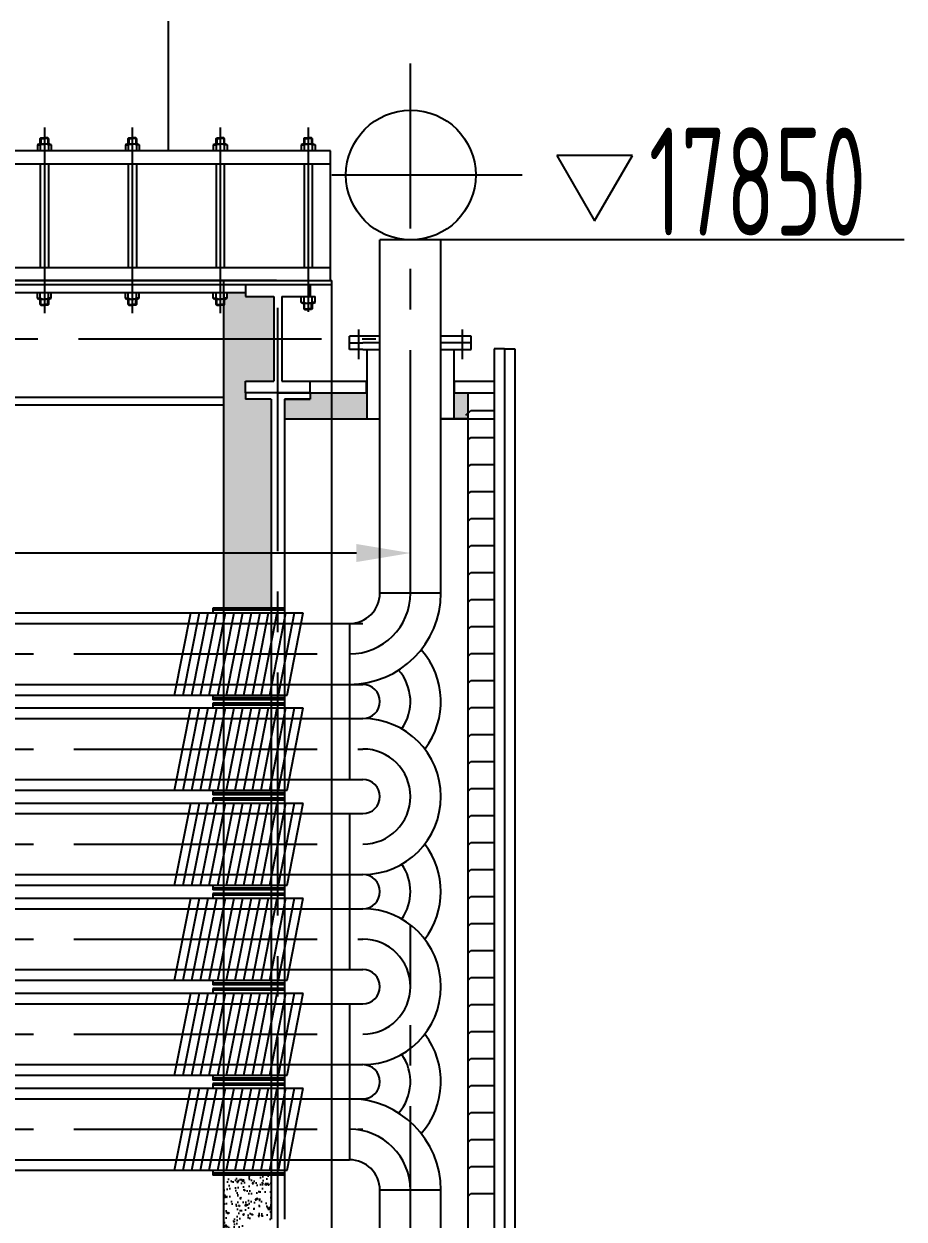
# Model space of a CAD drawing. Header units: millimetres. Extents: x 6566 to 7427, y 671 to 1285.
# Drawn here: x 6952.5 to 6993.2, y 1030.1 to 1085.4 of the extents above; entities that cross this region are included whole.
import ezdxf

# ---------------------------------------------------------------- set-up
doc = ezdxf.new("R2010")
doc.units = ezdxf.units.MM
doc.header["$LTSCALE"] = 15
doc.header["$MEASUREMENT"] = 0
doc.linetypes.add('CENTER2', pattern=[1.125, 0.75, -0.125, 0.125, -0.125])
for name, color, linetype in [('LAYER1', 7, 'Continuous'), ('LAYER2', 2, 'CENTER2'), ('LAYER3', 1, 'Continuous')]:
    doc.layers.add(name, color=color, linetype=linetype)
doc.styles.add('HZTXT', font='ascii.shx', dxfattribs={"width": 0.7, "height": 3.5, "bigfont": 'HZTXT.shx'})
doc.dimstyles.new('ISO-25$0', dxfattribs={"dimtxt": 3.5, "dimasz": 2.5, "dimexe": 0.18, "dimexo": 0.5, "dimgap": 1, "dimtad": 1, "dimdec": 4, "dimzin": 0, "dimdsep": 46, "dimtxsty": 'HZTXT', "dimcen": 0, "dimadec": 0, "dimazin": 0, "dimtfac": 0.714286, "dimtdec": 4, "dimtofl": 0, "dimtmove": 1, "dimatfit": 3, "dimfxl": 0, "dimtolj": 1, "dimtzin": 0, "dimarcsym": 0})
pattern_1 = [(50, (958.15076, 0), (0.71726018, -0.062752135), [0.075, -0.825]), (355, (958.15076, 0), (-0.13875133, 0.75219213), [0.06, -0.66]), (100.4514, (958.2105, -0.0052), (0.57850938, 0.68943954), [0.06374019, -0.70114211]), (46.1842, (958.1508, 0.2), (1.06724105, -0.16551901), [0.1125, -1.2375]), (96.6356, (958.2397, 0.1862), (0.9346627, 0.97411787), [0.09561029, -1.051713]), (351.1842, (958.1508, 0.2), (0.93466195, 0.9741186), [0.09, -0.99]), (21, (958.25076, 0.15), (0.59690705, -0.40261889), [0.075, -0.825]), (326, (958.25076, 0.15), (0.24331533, 0.725150045), [0.06, -0.66]), (71.4514, (958.3005, 0.11645), (0.84022263, 0.3225305), [0.06374019, -0.70114211]), (37.5, (958.15076, 0), (0.012159855, 0.332893854), [0, -0.652, 0, -0.67, 0, -0.6625]), (7.5, (958.15076, 0), (0.263069537, 0.394411712), [0, -0.382, 0, -0.637, 0, -0.2525]), (327.5, (957.92776, 0), (0.533822436, -0.022554872), [0, -0.25, 0, -0.78, 0, -1.035]), (317.5, (957.82776, 0), (0.58318617, 0.100104982), [0, -0.325, 0, -0.518, 0, -0.735])]

# ---------------------------------------------------------------- blocks, each defined once
blk = doc.blocks.new('*D28')
at = {"layer": 'DEFPOINTS', "color": 0}
for p in [(6927.73, 1060.896), (6970.361, 1059.044), (6927.73, 1058.124)]:
    blk.add_point(p, dxfattribs=at)
at = {"layer": 'LAYER1', "color": 0, "lineweight": -2}
for p, q in [((6927.73, 1058.624), (6927.73, 1061.076)), ((6967.861, 1060.896), (6930.23, 1060.896)), ((6970.361, 1059.544), (6970.361, 1061.076))]:
    blk.add_line(p, q, dxfattribs=at)
at = {"layer": 'LAYER1', "color": 0}
for points in [[(6930.23, 1061.313), (6930.23, 1060.48), (6927.73, 1060.896)], [(6967.861, 1061.313), (6967.861, 1060.48), (6970.361, 1060.896)]]:
    blk.add_solid(points, dxfattribs=at)
at = {"layer": 'LAYER1', "color": 0, "insert": (6947.425, 1063.646), "char_height": 3.5, "attachment_point": 5, "style": 'HZTXT'}
blk.add_mtext('\\A1;2143', dxfattribs=at)

msp = doc.modelspace()

# ---------------------------------------------------------------- hatches: boundary and pattern name
at = {"layer": 'LAYER1'}
h = msp.add_hatch(dxfattribs=at)
h.set_pattern_fill('AR-CONC', color=0, scale=0.1, style=0)
h.set_pattern_definition(pattern_1)
h.paths.add_polyline_path([(6973.02953, 1068.31192), (6972.3748, 1068.31192), (6972.3748, 1067.11192), (6973.02953, 1067.11192)])
h.paths.add_polyline_path([(6968.34783, 1068.31192), (6966.72953, 1068.31192), (6966.72953, 1067.11192), (6968.34783, 1067.11192)])
h.paths.add_polyline_path([(6966.72953, 1068.31192), (6965.72953, 1068.31192), (6965.72953, 1068.01629), (6964.54131, 1068.01629), (6964.54131, 1067.11192), (6966.72953, 1067.11192)])
h.paths.add_polyline_path([(6963.91774, 1068.01629), (6962.72953, 1068.01629), (6962.72953, 1068.31192), (6962.72953, 1068.85192), (6964.04953, 1068.85192), (6964.04953, 1070.81192), (6961.72953, 1070.81192), (6961.72953, 1058.34392), (6963.91774, 1058.34392)])
h.paths.add_polyline_path([(6964.04953, 1072.77192), (6962.72953, 1072.77192), (6962.72953, 1072.96246), (6961.88178, 1072.96246), (6961.88178, 1072.68914), (6961.83262, 1072.66075), (6961.81774, 1072.65216), (6961.75249, 1072.65216), (6961.75249, 1072.36542), (6961.72953, 1072.36542), (6961.72953, 1070.81192), (6964.04953, 1070.81192)])
h = msp.add_hatch(dxfattribs=at)
h.set_pattern_fill('AR-CONC', color=0, scale=0.1, style=0)
h.set_pattern_definition(pattern_1)
h.paths.add_polyline_path([(6963.91774, 1032.10392), (6961.72953, 1032.10392), (6961.72953, 1027.72392), (6964.04953, 1027.72392), (6964.04953, 1029.22992), (6962.72953, 1029.22992), (6962.72953, 1029.76992), (6962.72953, 1030.06555), (6963.91774, 1030.06555)])
h.paths.add_polyline_path([(6964.04953, 1027.72392), (6961.72953, 1027.72392), (6961.72953, 1023.34392), (6963.91774, 1023.34392), (6963.91774, 1025.47429), (6962.72953, 1025.47429), (6962.72953, 1025.76992), (6962.72953, 1026.30992), (6964.04953, 1026.30992)])

# ---------------------------------------------------------------- linework, layer by layer
for p, q in [((6980.63264, 1079.30265), (6977.13268, 1079.30265)), ((6977.13268, 1079.30265), (6978.88266, 1076.2716)), ((6978.88266, 1076.2716), (6980.63264, 1079.30265))]:
    msp.add_line(p, q)
for p, q in [((6953.26806, 1080.10897), (6953.26806, 1079.82223)), ((6953.591, 1080.10897), (6953.591, 1079.82223)), ((6957.33472, 1080.10897), (6957.33472, 1079.82223)), ((6957.65767, 1080.10897), (6957.65767, 1079.82223)), ((6961.40139, 1080.10897), (6961.40139, 1079.82223)), ((6961.72433, 1080.10897), (6961.72433, 1079.82223)), ((6965.46806, 1080.10897), (6965.46806, 1079.82223)), ((6965.791, 1080.10897), (6965.791, 1079.82223)), ((6993.1961, 1075.39458), (6971.77131, 1075.39458)), ((6953.26806, 1072.36542), (6953.26806, 1072.65216)), ((6953.591, 1072.36542), (6953.591, 1072.65216)), ((6957.33472, 1072.36542), (6957.33472, 1072.65216)), ((6957.65767, 1072.36542), (6957.65767, 1072.65216)), ((6961.40139, 1072.36542), (6961.40139, 1072.65216)), ((6961.72433, 1072.36542), (6961.72433, 1072.65216)), ((6965.46806, 1072.17488), (6965.46806, 1072.46162)), ((6965.791, 1072.17488), (6965.791, 1072.46162))]:
    msp.add_line(p, q, dxfattribs=at)
at = {"layer": 'LAYER1', "color": 1}
for p, q in [((6971.77131, 1075.39458), (6968.95131, 1075.39458)), ((6971.77131, 1075.39458), (6968.95131, 1075.39458)), ((6968.95131, 1059.04392), (6968.95131, 1075.39458)), ((6971.77131, 1059.04392), (6971.77131, 1075.39458)), ((6971.77131, 1059.04392), (6968.95131, 1059.04392)), ((6891.00882, 1058.12392), (6965.40466, 1058.12392)), ((6887.29774, 1057.63392), (6968.16131, 1057.63392)), ((6887.29774, 1054.81392), (6968.16131, 1054.81392)), ((6967.54131, 1054.81392), (6967.54131, 1053.23392)), ((6890.25856, 1054.32392), (6964.6544, 1054.32392)), ((6891.00882, 1053.72392), (6965.40466, 1053.72392)), ((6887.29774, 1053.23392), (6968.16131, 1053.23392)), ((6887.29774, 1050.41392), (6968.16131, 1050.41392)), ((6890.25856, 1049.92392), (6964.6544, 1049.92392)), ((6891.00882, 1049.32392), (6965.40466, 1049.32392)), ((6887.29774, 1048.83392), (6968.16131, 1048.83392)), ((6887.29774, 1046.01392), (6968.16131, 1046.01392)), ((6967.54131, 1046.01392), (6967.54131, 1044.43392)), ((6890.25856, 1045.52392), (6964.6544, 1045.52392)), ((6891.00882, 1044.92392), (6965.40466, 1044.92392)), ((6887.29774, 1044.43392), (6968.16131, 1044.43392)), ((6887.29774, 1041.61392), (6968.16131, 1041.61392)), ((6890.25856, 1041.12392), (6964.6544, 1041.12392)), ((6891.00882, 1040.52392), (6965.40466, 1040.52392)), ((6887.29774, 1040.03392), (6968.16131, 1040.03392)), ((6887.29774, 1037.21392), (6968.16131, 1037.21392)), ((6967.54131, 1037.21392), (6967.54131, 1035.63392)), ((6890.25856, 1036.72392), (6964.6544, 1036.72392)), ((6891.00882, 1036.12392), (6965.40466, 1036.12392)), ((6887.29774, 1035.63392), (6968.16131, 1035.63392)), ((6887.29774, 1032.81392), (6967.54131, 1032.81392)), ((6890.25856, 1032.32392), (6964.6544, 1032.32392)), ((6971.77131, 1031.40392), (6968.95131, 1031.40392)), ((6968.95131, 1024.04392), (6968.95131, 1031.40392)), ((6971.77131, 1024.04392), (6971.77131, 1031.40392))]:
    msp.add_line(p, q, dxfattribs=at)
at = {"layer": 'LAYER1', "color": 0}
for p, q in [((6972.9298, 1067.27904), (6973.15077, 1067.50002)), ((6973.15076, 1067.5), (6974.22953, 1067.5)), ((6973.02953, 1066.12877), (6973.15077, 1066.25002)), ((6973.15076, 1066.25), (6974.22953, 1066.25)), ((6973.02953, 1064.87877), (6973.15077, 1065.00002)), ((6973.15076, 1065), (6974.22953, 1065)), ((6973.02953, 1063.62877), (6973.15077, 1063.75002)), ((6973.15076, 1063.75), (6974.22953, 1063.75)), ((6973.02953, 1062.37877), (6973.15077, 1062.50002)), ((6973.15076, 1062.5), (6974.22953, 1062.5)), ((6973.02953, 1061.12877), (6973.15077, 1061.25002)), ((6973.15076, 1061.25), (6974.22953, 1061.25)), ((6973.02953, 1059.87877), (6973.15077, 1060.00002)), ((6973.15076, 1060), (6974.22953, 1060)), ((6973.02953, 1058.62877), (6973.15077, 1058.75002)), ((6973.15076, 1058.75), (6974.22953, 1058.75)), ((6973.02953, 1057.37877), (6973.15077, 1057.50002)), ((6973.15076, 1057.5), (6974.22953, 1057.5)), ((6973.02953, 1056.12877), (6973.15077, 1056.25002)), ((6973.15076, 1056.25), (6974.22953, 1056.25)), ((6973.02953, 1054.87877), (6973.15077, 1055.00002)), ((6973.15076, 1055), (6974.22953, 1055)), ((6973.02953, 1053.62877), (6973.15077, 1053.75002)), ((6973.15076, 1053.75), (6974.22953, 1053.75)), ((6973.02953, 1052.37877), (6973.15077, 1052.50002)), ((6973.15076, 1052.5), (6974.22953, 1052.5)), ((6973.02953, 1051.12877), (6973.15077, 1051.25002)), ((6973.15076, 1051.25), (6974.22953, 1051.25)), ((6973.02953, 1049.87877), (6973.15077, 1050.00002)), ((6973.15076, 1050), (6974.22953, 1050)), ((6973.02953, 1048.62877), (6973.15077, 1048.75002)), ((6973.15076, 1048.75), (6974.22953, 1048.75)), ((6973.02953, 1047.37877), (6973.15077, 1047.50002)), ((6973.15076, 1047.5), (6974.22953, 1047.5)), ((6973.02953, 1046.12877), (6973.15077, 1046.25002)), ((6973.15076, 1046.25), (6974.22953, 1046.25)), ((6973.02953, 1044.87877), (6973.15077, 1045.00002)), ((6973.15076, 1045), (6974.22953, 1045)), ((6973.02953, 1043.62877), (6973.15077, 1043.75002)), ((6973.15076, 1043.75), (6974.22953, 1043.75)), ((6973.02953, 1042.37877), (6973.15077, 1042.50002)), ((6973.15076, 1042.5), (6974.22953, 1042.5)), ((6973.02953, 1041.12877), (6973.15077, 1041.25002)), ((6973.15076, 1041.25), (6974.22953, 1041.25)), ((6973.02953, 1039.87877), (6973.15077, 1040.00002)), ((6973.15076, 1040), (6974.22953, 1040)), ((6973.02953, 1038.62877), (6973.15077, 1038.75002)), ((6973.15076, 1038.75), (6974.22953, 1038.75)), ((6973.02953, 1037.37877), (6973.15077, 1037.50002)), ((6973.15076, 1037.5), (6974.22953, 1037.5)), ((6973.02953, 1036.12877), (6973.15077, 1036.25002)), ((6973.15076, 1036.25), (6974.22953, 1036.25)), ((6973.02953, 1034.87877), (6973.15077, 1035.00002)), ((6973.15076, 1035), (6974.22953, 1035)), ((6973.02953, 1033.62877), (6973.15077, 1033.75002)), ((6973.15076, 1033.75), (6974.22953, 1033.75)), ((6973.02953, 1032.37877), (6973.15077, 1032.50002)), ((6973.15076, 1032.5), (6974.22953, 1032.5)), ((6973.02953, 1031.12877), (6973.15077, 1031.25002)), ((6973.15076, 1031.25), (6974.22953, 1031.25))]:
    msp.add_line(p, q, dxfattribs=at)
at = {"layer": 'LAYER1', "color": 1}
msp.add_circle((6970.38088, 1078.39451), 3, dxfattribs=at)
for centre, radius, start, end in [((6967.54131, 1059.04392), 4.23, 270, 0), ((6967.54131, 1059.04392), 1.41, 270, 0), ((6968.16131, 1054.02392), 3.61, 322.452547, 41.61493), ((6968.16131, 1054.02392), 0.79, 270, 90), ((6968.16131, 1049.62392), 3.61, 270, 90), ((6968.16131, 1049.62392), 0.79, 270, 90), ((6968.16131, 1045.22392), 3.61, 322.452547, 37.547453), ((6968.16131, 1045.22392), 0.79, 270, 90), ((6968.16131, 1040.82392), 3.61, 270, 90), ((6968.16131, 1040.82392), 0.79, 270, 90), ((6968.16131, 1036.42392), 3.61, 318.38507, 37.547453), ((6968.16131, 1036.42392), 0.79, 270, 90), ((6967.54131, 1031.40392), 4.23, 360, 90), ((6967.54131, 1031.40392), 1.41, 0, 90)]:
    msp.add_arc(centre, radius, start, end, dxfattribs=at)
at = {"layer": 'LAYER2'}
for p, q in [((6970.36131, 1059.04392), (6970.36131, 1083.55596)), ((6953.42953, 1080.59106), (6953.42953, 1072.004)), ((6957.49619, 1080.59106), (6957.49619, 1072.004)), ((6961.56286, 1080.59106), (6961.56286, 1072.004)), ((6965.62953, 1080.59106), (6965.62953, 1072.06442)), ((6966.72953, 1078.39451), (6975.53458, 1078.39451)), ((6964.22953, 976.61392), (6964.22953, 1073.31192)), ((6967.95985, 1071.23841), (6967.95985, 1069.87307)), ((6972.76278, 1071.23841), (6972.76278, 1069.87307)), ((6887.50098, 1070.81192), (6968.75463, 1070.81192)), ((6887.29774, 1056.22392), (6967.54131, 1056.22392)), ((6887.29774, 1051.82392), (6968.16131, 1051.82392)), ((6887.29774, 1047.42392), (6967.54131, 1047.42392)), ((6970.36131, 1024.04392), (6970.36131, 1043.69277)), ((6887.29774, 1043.02392), (6968.16131, 1043.02392)), ((6887.29774, 1038.62392), (6967.54131, 1038.62392)), ((6887.29774, 1034.22392), (6968.16131, 1034.22392))]:
    msp.add_line(p, q, dxfattribs=at)
for centre, radius, start, end in [((6967.54131, 1059.04392), 2.82, 270, 0), ((6968.16131, 1054.02392), 2.2, 324.770404, 41.310067), ((6968.16131, 1049.62392), 2.2, 270, 90), ((6968.16131, 1045.22392), 2.2, 324.770404, 35.229596), ((6968.16131, 1040.82392), 2.2, 270, 90), ((6968.16131, 1036.42392), 2.2, 318.689933, 35.229596), ((6967.54131, 1031.40392), 2.82, 360, 90)]:
    msp.add_arc(centre, radius, start, end, dxfattribs=at)
at = {"layer": 'LAYER3'}
for p, q in [((6959.16953, 1079.51192), (6959.16953, 1085.51192)), ((6953.2399, 1080.08081), (6953.26806, 1080.10897)), ((6953.2399, 1080.08081), (6953.2399, 1079.85967)), ((6953.2399, 1079.82223), (6953.2399, 1080.08081)), ((6953.2399, 1080.08081), (6953.42953, 1080.08081)), ((6953.26414, 1080.10506), (6953.25417, 1080.09509)), ((6953.26806, 1080.10897), (6953.42953, 1080.10897)), ((6953.591, 1080.10897), (6953.42953, 1080.10897)), ((6953.61916, 1080.08081), (6953.42953, 1080.08081)), ((6953.61916, 1080.08081), (6953.591, 1080.10897)), ((6953.59491, 1080.10506), (6953.60488, 1080.09509)), ((6953.61916, 1079.82223), (6953.61916, 1080.08081)), ((6953.61916, 1080.08081), (6953.61916, 1079.85967)), ((6957.30656, 1080.08081), (6957.33472, 1080.10897)), ((6957.30656, 1080.08081), (6957.30656, 1079.85967)), ((6957.30656, 1079.82223), (6957.30656, 1080.08081)), ((6957.30656, 1080.08081), (6957.49619, 1080.08081)), ((6957.33081, 1080.10506), (6957.32084, 1080.09509)), ((6957.33472, 1080.10897), (6957.49619, 1080.10897)), ((6957.65767, 1080.10897), (6957.49619, 1080.10897)), ((6957.68582, 1080.08081), (6957.49619, 1080.08081)), ((6957.68582, 1080.08081), (6957.65767, 1080.10897)), ((6957.66158, 1080.10506), (6957.67155, 1080.09509)), ((6957.68582, 1079.82223), (6957.68582, 1080.08081)), ((6957.68582, 1080.08081), (6957.68582, 1079.85967)), ((6961.37323, 1080.08081), (6961.40139, 1080.10897)), ((6961.37323, 1080.08081), (6961.37323, 1079.85967)), ((6961.37323, 1079.82223), (6961.37323, 1080.08081)), ((6961.37323, 1080.08081), (6961.56286, 1080.08081)), ((6961.39748, 1080.10506), (6961.38751, 1080.09509)), ((6961.40139, 1080.10897), (6961.56286, 1080.10897)), ((6961.72433, 1080.10897), (6961.56286, 1080.10897)), ((6961.75249, 1080.08081), (6961.56286, 1080.08081)), ((6961.75249, 1080.08081), (6961.72433, 1080.10897)), ((6961.72825, 1080.10506), (6961.73821, 1080.09509)), ((6961.75249, 1079.82223), (6961.75249, 1080.08081)), ((6961.75249, 1080.08081), (6961.75249, 1079.85967)), ((6965.4399, 1080.08081), (6965.46806, 1080.10897)), ((6965.4399, 1080.08081), (6965.4399, 1079.85967)), ((6965.4399, 1079.82223), (6965.4399, 1080.08081)), ((6965.4399, 1080.08081), (6965.62953, 1080.08081)), ((6965.46414, 1080.10506), (6965.45417, 1080.09509)), ((6965.46806, 1080.10897), (6965.62953, 1080.10897)), ((6965.791, 1080.10897), (6965.62953, 1080.10897)), ((6965.81916, 1080.08081), (6965.62953, 1080.08081)), ((6965.81916, 1080.08081), (6965.791, 1080.10897)), ((6965.79491, 1080.10506), (6965.80488, 1080.09509)), ((6965.81916, 1079.82223), (6965.81916, 1080.08081)), ((6965.81916, 1080.08081), (6965.81916, 1079.85967)), ((6966.66953, 1079.51192), (6888.72953, 1079.51192)), ((6953.17465, 1079.82223), (6953.11061, 1079.78525)), ((6953.11061, 1079.78525), (6953.2399, 1079.78525)), ((6953.11061, 1079.78525), (6953.11061, 1079.51192)), ((6953.11919, 1079.7902), (6953.15977, 1079.81364)), ((6953.17465, 1079.82223), (6953.4171, 1079.82223)), ((6953.2399, 1079.78525), (6953.2399, 1079.51192)), ((6953.68441, 1079.82223), (6953.44196, 1079.82223)), ((6953.74845, 1079.78525), (6953.61916, 1079.78525)), ((6953.61916, 1079.78525), (6953.61916, 1079.51192)), ((6953.68441, 1079.82223), (6953.74845, 1079.78525)), ((6953.73987, 1079.7902), (6953.69928, 1079.81364)), ((6953.74845, 1079.78525), (6953.74845, 1079.51192)), ((6957.24132, 1079.82223), (6957.17727, 1079.78525)), ((6957.17727, 1079.78525), (6957.30656, 1079.78525)), ((6957.17727, 1079.78525), (6957.17727, 1079.51192)), ((6957.18585, 1079.7902), (6957.22644, 1079.81364)), ((6957.24132, 1079.82223), (6957.48377, 1079.82223)), ((6957.30656, 1079.78525), (6957.30656, 1079.51192)), ((6957.75107, 1079.82223), (6957.50862, 1079.82223)), ((6957.81512, 1079.78525), (6957.68582, 1079.78525)), ((6957.68582, 1079.78525), (6957.68582, 1079.51192)), ((6957.75107, 1079.82223), (6957.81512, 1079.78525)), ((6957.80654, 1079.7902), (6957.76595, 1079.81364)), ((6957.81512, 1079.78525), (6957.81512, 1079.51192)), ((6961.30798, 1079.82223), (6961.24394, 1079.78525)), ((6961.24394, 1079.78525), (6961.37323, 1079.78525)), ((6961.24394, 1079.78525), (6961.24394, 1079.51192)), ((6961.25252, 1079.7902), (6961.2931, 1079.81364)), ((6961.30798, 1079.82223), (6961.55043, 1079.82223)), ((6961.37323, 1079.78525), (6961.37323, 1079.51192)), ((6961.81774, 1079.82223), (6961.57529, 1079.82223)), ((6961.88178, 1079.78525), (6961.75249, 1079.78525)), ((6961.75249, 1079.78525), (6961.75249, 1079.51192)), ((6961.81774, 1079.82223), (6961.88178, 1079.78525)), ((6961.8732, 1079.7902), (6961.83262, 1079.81364)), ((6961.88178, 1079.78525), (6961.88178, 1079.51192)), ((6965.37465, 1079.82223), (6965.31061, 1079.78525)), ((6965.31061, 1079.78525), (6965.31061, 1079.51192)), ((6965.31061, 1079.78525), (6965.4399, 1079.78525)), ((6965.31919, 1079.7902), (6965.35977, 1079.81364)), ((6965.37465, 1079.82223), (6965.6171, 1079.82223)), ((6965.4399, 1079.78525), (6965.4399, 1079.51192)), ((6965.88441, 1079.82223), (6965.64196, 1079.82223)), ((6965.81916, 1079.78525), (6965.81916, 1079.51192)), ((6965.94845, 1079.78525), (6965.81916, 1079.78525)), ((6965.88441, 1079.82223), (6965.94845, 1079.78525)), ((6965.93987, 1079.7902), (6965.89928, 1079.81364)), ((6965.94845, 1079.78525), (6965.94845, 1079.51192)), ((6966.66953, 1073.51192), (6966.66953, 1079.51192)), ((6888.72953, 1078.91192), (6966.66953, 1078.91192)), ((6953.2399, 1078.91192), (6953.2399, 1074.11192)), ((6953.61916, 1078.91192), (6953.61916, 1074.11192)), ((6957.30656, 1078.91192), (6957.30656, 1074.11192)), ((6957.68582, 1078.91192), (6957.68582, 1074.11192)), ((6961.37323, 1078.91192), (6961.37323, 1074.11192)), ((6961.75249, 1078.91192), (6961.75249, 1074.11192)), ((6965.4399, 1078.91192), (6965.4399, 1074.11192)), ((6965.81916, 1078.91192), (6965.81916, 1074.11192)), ((6888.72953, 1074.11192), (6966.66953, 1074.11192)), ((6888.72953, 1073.51192), (6966.72953, 1073.51192)), ((6966.72953, 1073.31192), (6888.72953, 1073.31192)), ((6964.16953, 1073.51192), (6891.28953, 1073.51192)), ((6961.72953, 1072.86383), (6961.72953, 1073.51192)), ((6961.72953, 1073.51192), (6966.72953, 1073.51192)), ((6965.72953, 1073.31192), (6962.72953, 1073.31192)), ((6962.72953, 1073.31192), (6962.72953, 1072.77192)), ((6963.96953, 1073.51192), (6966.72953, 1073.51192)), ((6965.72953, 1073.31192), (6965.72953, 1072.77192)), ((6966.72953, 1073.31192), (6966.72953, 1073.51192)), ((6966.72953, 1073.31192), (6966.72953, 1073.51192)), ((6966.72953, 986.77392), (6966.72953, 1073.31192)), ((6892.72953, 1072.96246), (6962.72953, 1072.96246)), ((6953.11061, 1072.68914), (6953.11061, 1072.96246)), ((6953.2399, 1072.68914), (6953.2399, 1072.96246)), ((6953.61916, 1072.68914), (6953.61916, 1072.96246)), ((6953.74845, 1072.68914), (6953.74845, 1072.96246)), ((6957.17727, 1072.68914), (6957.17727, 1072.96246)), ((6957.30656, 1072.68914), (6957.30656, 1072.96246)), ((6957.68582, 1072.68914), (6957.68582, 1072.96246)), ((6957.81512, 1072.68914), (6957.81512, 1072.96246)), ((6961.24394, 1072.68914), (6961.24394, 1072.96246)), ((6961.37323, 1072.68914), (6961.37323, 1072.96246)), ((6961.72953, 986.77392), (6961.72953, 1072.96246)), ((6961.75249, 1072.68914), (6961.75249, 1072.96246)), ((6961.88178, 1072.68914), (6961.88178, 1072.96246)), ((6962.72953, 1072.77192), (6964.04953, 1072.77192)), ((6964.04953, 1072.77192), (6964.04953, 1068.85192)), ((6964.40953, 1072.77192), (6965.94845, 1072.77192)), ((6964.40953, 1072.77192), (6964.40953, 1068.85192)), ((6965.31061, 1072.4986), (6965.31061, 1072.77192)), ((6965.4399, 1072.4986), (6965.4399, 1072.77192)), ((6965.81916, 1072.4986), (6965.81916, 1072.77192)), ((6965.94845, 1072.4986), (6965.94845, 1072.77192)), ((6953.11061, 1072.68914), (6953.2399, 1072.68914)), ((6953.17465, 1072.65216), (6953.11061, 1072.68914)), ((6953.11919, 1072.68418), (6953.15977, 1072.66075)), ((6953.17465, 1072.65216), (6953.4171, 1072.65216)), ((6953.2399, 1072.65216), (6953.2399, 1072.39357)), ((6953.2399, 1072.39357), (6953.2399, 1072.61472)), ((6953.2399, 1072.39357), (6953.42953, 1072.39357)), ((6953.2399, 1072.39357), (6953.26806, 1072.36542)), ((6953.26414, 1072.36933), (6953.25417, 1072.3793)), ((6953.26806, 1072.36542), (6953.42953, 1072.36542)), ((6953.61916, 1072.39357), (6953.42953, 1072.39357)), ((6953.591, 1072.36542), (6953.42953, 1072.36542)), ((6953.68441, 1072.65216), (6953.44196, 1072.65216)), ((6953.61916, 1072.39357), (6953.591, 1072.36542)), ((6953.59491, 1072.36933), (6953.60488, 1072.3793)), ((6953.74845, 1072.68914), (6953.61916, 1072.68914)), ((6953.61916, 1072.65216), (6953.61916, 1072.39357)), ((6953.61916, 1072.39357), (6953.61916, 1072.61472)), ((6953.68441, 1072.65216), (6953.74845, 1072.68914)), ((6953.73987, 1072.68418), (6953.69928, 1072.66075)), ((6957.17727, 1072.68914), (6957.30656, 1072.68914)), ((6957.24132, 1072.65216), (6957.17727, 1072.68914)), ((6957.18585, 1072.68418), (6957.22644, 1072.66075)), ((6957.24132, 1072.65216), (6957.48377, 1072.65216)), ((6957.30656, 1072.65216), (6957.30656, 1072.39357)), ((6957.30656, 1072.39357), (6957.30656, 1072.61472)), ((6957.30656, 1072.39357), (6957.49619, 1072.39357)), ((6957.30656, 1072.39357), (6957.33472, 1072.36542)), ((6957.33081, 1072.36933), (6957.32084, 1072.3793)), ((6957.33472, 1072.36542), (6957.49619, 1072.36542)), ((6957.68582, 1072.39357), (6957.49619, 1072.39357)), ((6957.65767, 1072.36542), (6957.49619, 1072.36542)), ((6957.75107, 1072.65216), (6957.50862, 1072.65216)), ((6957.68582, 1072.39357), (6957.65767, 1072.36542)), ((6957.66158, 1072.36933), (6957.67155, 1072.3793)), ((6957.81512, 1072.68914), (6957.68582, 1072.68914)), ((6957.68582, 1072.65216), (6957.68582, 1072.39357)), ((6957.68582, 1072.39357), (6957.68582, 1072.61472)), ((6957.75107, 1072.65216), (6957.81512, 1072.68914)), ((6957.80654, 1072.68418), (6957.76595, 1072.66075)), ((6961.24394, 1072.68914), (6961.37323, 1072.68914)), ((6961.30798, 1072.65216), (6961.24394, 1072.68914)), ((6961.25252, 1072.68418), (6961.2931, 1072.66075)), ((6961.30798, 1072.65216), (6961.55043, 1072.65216)), ((6961.37323, 1072.65216), (6961.37323, 1072.39357)), ((6961.37323, 1072.39357), (6961.37323, 1072.61472)), ((6961.37323, 1072.39357), (6961.56286, 1072.39357)), ((6961.37323, 1072.39357), (6961.40139, 1072.36542)), ((6961.39748, 1072.36933), (6961.38751, 1072.3793)), ((6961.40139, 1072.36542), (6961.56286, 1072.36542)), ((6961.75249, 1072.39357), (6961.56286, 1072.39357)), ((6961.72433, 1072.36542), (6961.56286, 1072.36542)), ((6961.81774, 1072.65216), (6961.57529, 1072.65216)), ((6961.75249, 1072.39357), (6961.72433, 1072.36542)), ((6961.72825, 1072.36933), (6961.73821, 1072.3793)), ((6961.88178, 1072.68914), (6961.75249, 1072.68914)), ((6961.75249, 1072.65216), (6961.75249, 1072.39357)), ((6961.75249, 1072.39357), (6961.75249, 1072.61472)), ((6961.81774, 1072.65216), (6961.88178, 1072.68914)), ((6961.8732, 1072.68418), (6961.83262, 1072.66075)), ((6965.31061, 1072.4986), (6965.4399, 1072.4986)), ((6965.37465, 1072.46162), (6965.31061, 1072.4986)), ((6965.31919, 1072.49364), (6965.35977, 1072.47021)), ((6965.37465, 1072.46162), (6965.6171, 1072.46162)), ((6965.4399, 1072.46162), (6965.4399, 1072.20303)), ((6965.4399, 1072.20303), (6965.4399, 1072.42418)), ((6965.4399, 1072.20303), (6965.62953, 1072.20303)), ((6965.4399, 1072.20303), (6965.46806, 1072.17488)), ((6965.46414, 1072.17879), (6965.45417, 1072.18876)), ((6965.46806, 1072.17488), (6965.62953, 1072.17488)), ((6965.81916, 1072.20303), (6965.62953, 1072.20303)), ((6965.791, 1072.17488), (6965.62953, 1072.17488)), ((6965.88441, 1072.46162), (6965.64196, 1072.46162)), ((6965.81916, 1072.20303), (6965.791, 1072.17488)), ((6965.79491, 1072.17879), (6965.80488, 1072.18876)), ((6965.94845, 1072.4986), (6965.81916, 1072.4986)), ((6965.81916, 1072.46162), (6965.81916, 1072.20303)), ((6965.81916, 1072.20303), (6965.81916, 1072.42418)), ((6965.88441, 1072.46162), (6965.94845, 1072.4986)), ((6965.93987, 1072.49364), (6965.89928, 1072.47021)), ((6968.95131, 1070.93897), (6967.54707, 1070.93897)), ((6967.54707, 1070.31186), (6967.54707, 1070.93897)), ((6967.54707, 1070.62542), (6968.15431, 1070.62542)), ((6967.54707, 1070.62542), (6967.858, 1070.62542)), ((6968.95131, 1070.62542), (6968.15431, 1070.62542)), ((6973.17556, 1070.93897), (6971.77131, 1070.93897)), ((6973.17556, 1070.62542), (6971.77131, 1070.62542)), ((6973.17556, 1070.31186), (6973.17556, 1070.93897)), ((6968.15431, 1070.31186), (6967.54707, 1070.31186)), ((6968.15431, 1070.31186), (6968.95131, 1070.31186)), ((6968.34783, 1070.31186), (6968.34783, 1067.11192)), ((6971.77131, 1070.31186), (6973.17556, 1070.31186)), ((6972.3748, 1070.31186), (6972.3748, 1067.11192)), ((6974.22953, 1070.35192), (6974.22953, 1027.72392)), ((6974.71128, 1070.35192), (6974.22953, 1070.35192)), ((6974.71128, 1070.35192), (6974.71128, 1027.72392)), ((6974.71128, 1070.35192), (6975.1887, 1070.35192)), ((6975.1887, 1070.35192), (6975.1887, 1027.72392)), ((6962.72953, 1068.31192), (6962.72953, 1068.85192)), ((6962.72953, 1068.85192), (6964.04953, 1068.85192)), ((6964.40953, 1068.85192), (6965.72953, 1068.85192)), ((6965.72953, 1068.85192), (6968.34783, 1068.85192)), ((6965.72953, 1068.31192), (6965.72953, 1068.85192)), ((6968.32421, 1068.31192), (6968.32421, 1068.85192)), ((6972.3748, 1068.85192), (6974.22953, 1068.85192)), ((6972.39842, 1068.31192), (6972.39842, 1068.85192)), ((6962.72953, 1068.31192), (6962.72953, 1068.01629)), ((6962.72953, 1068.31192), (6962.72953, 1068.01629)), ((6965.72953, 1068.31192), (6962.72953, 1068.31192)), ((6964.22953, 1068.31192), (6968.34783, 1068.31192)), ((6965.72953, 1068.31192), (6965.72953, 1068.01629)), ((6965.72953, 1068.31192), (6965.72953, 1068.01629)), ((6972.3748, 1068.31192), (6974.22953, 1068.31192)), ((6973.02953, 990.82392), (6973.02953, 1068.31192)), ((6893.72953, 1068.11138), (6961.72953, 1068.11138)), ((6893.72953, 1067.76192), (6961.72953, 1067.76192)), ((6963.91774, 1068.01629), (6962.72953, 1068.01629)), ((6963.91774, 1068.01629), (6963.91774, 1030.06555)), ((6964.54131, 1068.01629), (6964.54131, 1030.06555)), ((6965.72953, 1068.01629), (6964.54131, 1068.01629)), ((6964.54131, 1068.01629), (6965.72953, 1068.01629)), ((6964.54131, 1068.01629), (6965.72953, 1068.01629)), ((6964.54131, 1067.11192), (6968.95131, 1067.11192)), ((6973.02953, 1067.11192), (6971.77131, 1067.11192)), ((6971.77131, 1067.11192), (6974.22953, 1067.11192)), ((6961.22953, 1058.34392), (6961.22953, 1058.12392)), ((6964.54131, 1058.34392), (6961.22953, 1058.34392)), ((6959.4544, 1054.32392), (6960.20466, 1058.12392)), ((6959.8544, 1054.32392), (6960.60466, 1058.12392)), ((6959.8544, 1054.32392), (6960.60466, 1058.12392)), ((6960.2544, 1054.32392), (6961.00466, 1058.12392)), ((6960.2544, 1054.32392), (6961.00466, 1058.12392)), ((6960.6544, 1054.32392), (6961.40466, 1058.12392)), ((6960.6544, 1054.32392), (6961.40466, 1058.12392)), ((6961.0544, 1054.32392), (6961.80466, 1058.12392)), ((6961.0544, 1054.32392), (6961.80466, 1058.12392)), ((6964.54131, 1058.25811), (6961.22953, 1058.25811)), ((6961.4544, 1054.32392), (6962.20466, 1058.12392)), ((6961.4544, 1054.32392), (6962.20466, 1058.12392)), ((6961.8544, 1054.32392), (6962.60466, 1058.12392)), ((6961.8544, 1054.32392), (6962.60466, 1058.12392)), ((6962.2544, 1054.32392), (6963.00466, 1058.12392)), ((6962.2544, 1054.32392), (6963.00466, 1058.12392)), ((6962.6544, 1054.32392), (6963.40466, 1058.12392)), ((6962.6544, 1054.32392), (6963.40466, 1058.12392)), ((6963.0544, 1054.32392), (6963.80466, 1058.12392)), ((6963.0544, 1054.32392), (6963.80466, 1058.12392)), ((6963.4544, 1054.32392), (6964.20466, 1058.12392)), ((6963.4544, 1054.32392), (6964.20466, 1058.12392)), ((6963.8544, 1054.32392), (6964.60466, 1058.12392)), ((6963.8544, 1054.32392), (6964.60466, 1058.12392)), ((6964.2544, 1054.32392), (6965.00466, 1058.12392)), ((6964.2544, 1054.32392), (6965.00466, 1058.12392)), ((6964.6544, 1054.32392), (6965.40466, 1058.12392)), ((6967.54131, 1057.63392), (6967.54131, 1054.81392)), ((6967.54131, 1057.63392), (6967.54131, 1054.81392)), ((6961.22953, 1054.32392), (6961.22953, 1054.10392)), ((6964.54131, 1054.18974), (6961.22953, 1054.18974)), ((6964.54131, 1054.10392), (6961.22953, 1054.10392)), ((6964.54131, 1053.94392), (6961.22953, 1053.94392)), ((6961.22953, 1053.94392), (6961.22953, 1053.72392)), ((6959.4544, 1049.92392), (6960.20466, 1053.72392)), ((6959.8544, 1049.92392), (6960.60466, 1053.72392)), ((6959.8544, 1049.92392), (6960.60466, 1053.72392)), ((6960.2544, 1049.92392), (6961.00466, 1053.72392)), ((6960.2544, 1049.92392), (6961.00466, 1053.72392)), ((6960.6544, 1049.92392), (6961.40466, 1053.72392)), ((6960.6544, 1049.92392), (6961.40466, 1053.72392)), ((6961.0544, 1049.92392), (6961.80466, 1053.72392)), ((6961.0544, 1049.92392), (6961.80466, 1053.72392)), ((6964.54131, 1053.85811), (6961.22953, 1053.85811)), ((6961.4544, 1049.92392), (6962.20466, 1053.72392)), ((6961.4544, 1049.92392), (6962.20466, 1053.72392)), ((6961.8544, 1049.92392), (6962.60466, 1053.72392)), ((6961.8544, 1049.92392), (6962.60466, 1053.72392)), ((6962.2544, 1049.92392), (6963.00466, 1053.72392)), ((6962.2544, 1049.92392), (6963.00466, 1053.72392)), ((6962.6544, 1049.92392), (6963.40466, 1053.72392)), ((6962.6544, 1049.92392), (6963.40466, 1053.72392)), ((6963.0544, 1049.92392), (6963.80466, 1053.72392)), ((6963.0544, 1049.92392), (6963.80466, 1053.72392)), ((6963.4544, 1049.92392), (6964.20466, 1053.72392)), ((6963.4544, 1049.92392), (6964.20466, 1053.72392)), ((6963.8544, 1049.92392), (6964.60466, 1053.72392)), ((6963.8544, 1049.92392), (6964.60466, 1053.72392)), ((6964.2544, 1049.92392), (6965.00466, 1053.72392)), ((6964.2544, 1049.92392), (6965.00466, 1053.72392)), ((6964.6544, 1049.92392), (6965.40466, 1053.72392)), ((6967.54131, 1053.23392), (6967.54131, 1050.41392)), ((6961.22953, 1049.92392), (6961.22953, 1049.70392)), ((6964.54131, 1049.78974), (6961.22953, 1049.78974)), ((6964.54131, 1049.70392), (6961.22953, 1049.70392)), ((6961.22953, 1049.54392), (6961.22953, 1049.32392)), ((6964.54131, 1049.54392), (6961.22953, 1049.54392)), ((6959.4544, 1045.52392), (6960.20466, 1049.32392)), ((6959.8544, 1045.52392), (6960.60466, 1049.32392)), ((6959.8544, 1045.52392), (6960.60466, 1049.32392)), ((6960.2544, 1045.52392), (6961.00466, 1049.32392)), ((6960.2544, 1045.52392), (6961.00466, 1049.32392)), ((6960.6544, 1045.52392), (6961.40466, 1049.32392)), ((6960.6544, 1045.52392), (6961.40466, 1049.32392)), ((6961.0544, 1045.52392), (6961.80466, 1049.32392)), ((6961.0544, 1045.52392), (6961.80466, 1049.32392)), ((6964.54131, 1049.45811), (6961.22953, 1049.45811)), ((6961.4544, 1045.52392), (6962.20466, 1049.32392)), ((6961.4544, 1045.52392), (6962.20466, 1049.32392)), ((6961.8544, 1045.52392), (6962.60466, 1049.32392)), ((6961.8544, 1045.52392), (6962.60466, 1049.32392)), ((6962.2544, 1045.52392), (6963.00466, 1049.32392)), ((6962.2544, 1045.52392), (6963.00466, 1049.32392)), ((6962.6544, 1045.52392), (6963.40466, 1049.32392)), ((6962.6544, 1045.52392), (6963.40466, 1049.32392)), ((6963.0544, 1045.52392), (6963.80466, 1049.32392)), ((6963.0544, 1045.52392), (6963.80466, 1049.32392)), ((6963.4544, 1045.52392), (6964.20466, 1049.32392)), ((6963.4544, 1045.52392), (6964.20466, 1049.32392)), ((6963.8544, 1045.52392), (6964.60466, 1049.32392)), ((6963.8544, 1045.52392), (6964.60466, 1049.32392)), ((6964.2544, 1045.52392), (6965.00466, 1049.32392)), ((6964.2544, 1045.52392), (6965.00466, 1049.32392)), ((6964.6544, 1045.52392), (6965.40466, 1049.32392)), ((6967.54131, 1048.83392), (6967.54131, 1046.01392)), ((6967.54131, 1048.83392), (6967.54131, 1046.01392)), ((6961.22953, 1045.52392), (6961.22953, 1045.30392)), ((6964.54131, 1045.38974), (6961.22953, 1045.38974)), ((6964.54131, 1045.30392), (6961.22953, 1045.30392)), ((6961.22953, 1045.14392), (6961.22953, 1044.92392)), ((6964.54131, 1045.14392), (6961.22953, 1045.14392)), ((6964.54131, 1045.05811), (6961.22953, 1045.05811)), ((6959.4544, 1041.12392), (6960.20466, 1044.92392)), ((6959.8544, 1041.12392), (6960.60466, 1044.92392)), ((6959.8544, 1041.12392), (6960.60466, 1044.92392)), ((6960.2544, 1041.12392), (6961.00466, 1044.92392)), ((6960.2544, 1041.12392), (6961.00466, 1044.92392)), ((6960.6544, 1041.12392), (6961.40466, 1044.92392)), ((6960.6544, 1041.12392), (6961.40466, 1044.92392)), ((6961.0544, 1041.12392), (6961.80466, 1044.92392)), ((6961.0544, 1041.12392), (6961.80466, 1044.92392)), ((6961.4544, 1041.12392), (6962.20466, 1044.92392)), ((6961.4544, 1041.12392), (6962.20466, 1044.92392)), ((6961.8544, 1041.12392), (6962.60466, 1044.92392)), ((6961.8544, 1041.12392), (6962.60466, 1044.92392)), ((6962.2544, 1041.12392), (6963.00466, 1044.92392)), ((6962.2544, 1041.12392), (6963.00466, 1044.92392)), ((6962.6544, 1041.12392), (6963.40466, 1044.92392)), ((6962.6544, 1041.12392), (6963.40466, 1044.92392)), ((6963.0544, 1041.12392), (6963.80466, 1044.92392)), ((6963.0544, 1041.12392), (6963.80466, 1044.92392)), ((6963.4544, 1041.12392), (6964.20466, 1044.92392)), ((6963.4544, 1041.12392), (6964.20466, 1044.92392)), ((6963.8544, 1041.12392), (6964.60466, 1044.92392)), ((6963.8544, 1041.12392), (6964.60466, 1044.92392)), ((6964.2544, 1041.12392), (6965.00466, 1044.92392)), ((6964.2544, 1041.12392), (6965.00466, 1044.92392)), ((6964.6544, 1041.12392), (6965.40466, 1044.92392)), ((6967.54131, 1044.43392), (6967.54131, 1041.61392)), ((6961.22953, 1041.12392), (6961.22953, 1040.90392)), ((6964.54131, 1040.98974), (6961.22953, 1040.98974)), ((6964.54131, 1040.90392), (6961.22953, 1040.90392)), ((6964.54131, 1040.74392), (6961.22953, 1040.74392)), ((6961.22953, 1040.74392), (6961.22953, 1040.52392)), ((6964.54131, 1040.65811), (6961.22953, 1040.65811)), ((6959.4544, 1036.72392), (6960.20466, 1040.52392)), ((6959.8544, 1036.72392), (6960.60466, 1040.52392)), ((6959.8544, 1036.72392), (6960.60466, 1040.52392)), ((6960.2544, 1036.72392), (6961.00466, 1040.52392)), ((6960.2544, 1036.72392), (6961.00466, 1040.52392)), ((6960.6544, 1036.72392), (6961.40466, 1040.52392)), ((6960.6544, 1036.72392), (6961.40466, 1040.52392)), ((6961.0544, 1036.72392), (6961.80466, 1040.52392)), ((6961.0544, 1036.72392), (6961.80466, 1040.52392)), ((6961.4544, 1036.72392), (6962.20466, 1040.52392)), ((6961.4544, 1036.72392), (6962.20466, 1040.52392)), ((6961.8544, 1036.72392), (6962.60466, 1040.52392)), ((6961.8544, 1036.72392), (6962.60466, 1040.52392)), ((6962.2544, 1036.72392), (6963.00466, 1040.52392)), ((6962.2544, 1036.72392), (6963.00466, 1040.52392)), ((6962.6544, 1036.72392), (6963.40466, 1040.52392)), ((6962.6544, 1036.72392), (6963.40466, 1040.52392)), ((6963.0544, 1036.72392), (6963.80466, 1040.52392)), ((6963.0544, 1036.72392), (6963.80466, 1040.52392)), ((6963.4544, 1036.72392), (6964.20466, 1040.52392)), ((6963.4544, 1036.72392), (6964.20466, 1040.52392)), ((6963.8544, 1036.72392), (6964.60466, 1040.52392)), ((6963.8544, 1036.72392), (6964.60466, 1040.52392)), ((6964.2544, 1036.72392), (6965.00466, 1040.52392)), ((6964.2544, 1036.72392), (6965.00466, 1040.52392)), ((6964.6544, 1036.72392), (6965.40466, 1040.52392)), ((6967.54131, 1040.03392), (6967.54131, 1037.21392)), ((6967.54131, 1040.03392), (6967.54131, 1037.21392)), ((6961.22953, 1036.72392), (6961.22953, 1036.50392)), ((6964.54131, 1036.58974), (6961.22953, 1036.58974)), ((6964.54131, 1036.50392), (6961.22953, 1036.50392)), ((6964.54131, 1036.34392), (6961.22953, 1036.34392)), ((6961.22953, 1036.34392), (6961.22953, 1036.12392)), ((6964.54131, 1036.25811), (6961.22953, 1036.25811)), ((6959.4544, 1032.32392), (6960.20466, 1036.12392)), ((6959.8544, 1032.32392), (6960.60466, 1036.12392)), ((6959.8544, 1032.32392), (6960.60466, 1036.12392)), ((6960.2544, 1032.32392), (6961.00466, 1036.12392)), ((6960.2544, 1032.32392), (6961.00466, 1036.12392)), ((6960.6544, 1032.32392), (6961.40466, 1036.12392)), ((6960.6544, 1032.32392), (6961.40466, 1036.12392)), ((6961.0544, 1032.32392), (6961.80466, 1036.12392)), ((6961.0544, 1032.32392), (6961.80466, 1036.12392)), ((6961.4544, 1032.32392), (6962.20466, 1036.12392)), ((6961.4544, 1032.32392), (6962.20466, 1036.12392)), ((6961.8544, 1032.32392), (6962.60466, 1036.12392)), ((6961.8544, 1032.32392), (6962.60466, 1036.12392)), ((6962.2544, 1032.32392), (6963.00466, 1036.12392)), ((6962.2544, 1032.32392), (6963.00466, 1036.12392)), ((6962.6544, 1032.32392), (6963.40466, 1036.12392)), ((6962.6544, 1032.32392), (6963.40466, 1036.12392)), ((6963.0544, 1032.32392), (6963.80466, 1036.12392)), ((6963.0544, 1032.32392), (6963.80466, 1036.12392)), ((6963.4544, 1032.32392), (6964.20466, 1036.12392)), ((6963.4544, 1032.32392), (6964.20466, 1036.12392)), ((6963.8544, 1032.32392), (6964.60466, 1036.12392)), ((6963.8544, 1032.32392), (6964.60466, 1036.12392)), ((6964.2544, 1032.32392), (6965.00466, 1036.12392)), ((6964.2544, 1032.32392), (6965.00466, 1036.12392)), ((6964.6544, 1032.32392), (6965.40466, 1036.12392)), ((6967.54131, 1035.63392), (6967.54131, 1032.81392)), ((6961.22953, 1032.32392), (6961.22953, 1032.10392)), ((6964.54131, 1032.18974), (6961.22953, 1032.18974)), ((6964.54131, 1032.10392), (6961.22953, 1032.10392))]:
    msp.add_line(p, q, dxfattribs=at)
for centre, radius, start, end in [((6953.17048, 1079.7388), 0.08353, 33.784074, 87.135658), ((6953.41332, 1079.40059), 0.42195, 87.799168, 114.268289), ((6953.44573, 1079.40059), 0.42195, 65.731711, 92.200832), ((6953.68858, 1079.7388), 0.08353, 92.864342, 146.215926), ((6957.23714, 1079.7388), 0.08353, 33.784074, 87.135658), ((6957.47999, 1079.40059), 0.42195, 87.799168, 114.268289), ((6957.5124, 1079.40059), 0.42195, 65.731711, 92.200832), ((6957.75525, 1079.7388), 0.08353, 92.864342, 146.215926), ((6961.30381, 1079.7388), 0.08353, 33.784074, 87.135658), ((6961.54666, 1079.40059), 0.42195, 87.799168, 114.268289), ((6961.57907, 1079.40059), 0.42195, 65.731711, 92.200832), ((6961.82191, 1079.7388), 0.08353, 92.864342, 146.215926), ((6965.37048, 1079.7388), 0.08353, 33.784074, 87.135658), ((6965.61332, 1079.40059), 0.42195, 87.799168, 114.268289), ((6965.64573, 1079.40059), 0.42195, 65.731711, 92.200832), ((6965.88858, 1079.7388), 0.08353, 92.864342, 146.215926), ((6953.17048, 1072.73558), 0.08353, 272.864342, 326.215926), ((6953.41332, 1073.0738), 0.42195, 245.731711, 272.200832), ((6953.44573, 1073.0738), 0.42195, 267.799168, 294.268289), ((6953.68858, 1072.73558), 0.08353, 213.784074, 267.135658), ((6957.23714, 1072.73558), 0.08353, 272.864342, 326.215926), ((6957.47999, 1073.0738), 0.42195, 245.731711, 272.200832), ((6957.5124, 1073.0738), 0.42195, 267.799168, 294.268289), ((6957.75525, 1072.73558), 0.08353, 213.784074, 267.135658), ((6961.30381, 1072.73558), 0.08353, 272.864342, 326.215926), ((6961.54666, 1073.0738), 0.42195, 245.731711, 272.200832), ((6961.57907, 1073.0738), 0.42195, 267.799168, 294.268289), ((6961.82191, 1072.73558), 0.08353, 213.784074, 267.135658), ((6965.37048, 1072.54504), 0.08353, 272.864342, 326.215926), ((6965.61332, 1072.88326), 0.42195, 245.731711, 272.200832), ((6965.64573, 1072.88326), 0.42195, 267.799168, 294.268289), ((6965.88858, 1072.54504), 0.08353, 213.784074, 267.135658)]:
    msp.add_arc(centre, radius, start, end, dxfattribs=at)

# ---------------------------------------------------------------- texts
at = {"color": 0, "linetype": 'ByBlock', "insert": (6986.4129, 1078.08929), "char_height": 5, "attachment_point": 5, "style": 'HZTXT'}
msp.add_mtext('17850', dxfattribs=at)

# ---------------------------------------------------------------- dimensions: what is measured, and where the dimension line sits
at = {"layer": 'LAYER1', "color": 0}
dim = msp.add_linear_dim(base=(6927.72953, 1060.89621), p1=(6970.36131, 1059.04392), p2=(6927.72953, 1058.12392), text='2143', dimstyle='ISO-25$0', override={"dimatfit": 1}, dxfattribs=at)
dim.commit()
dim.dimension.update_dxf_attribs({"geometry": '*D28', "text_midpoint": (6947.42549, 1060.89621), "dimtype": 160})

doc.saveas('drawing.dxf')
